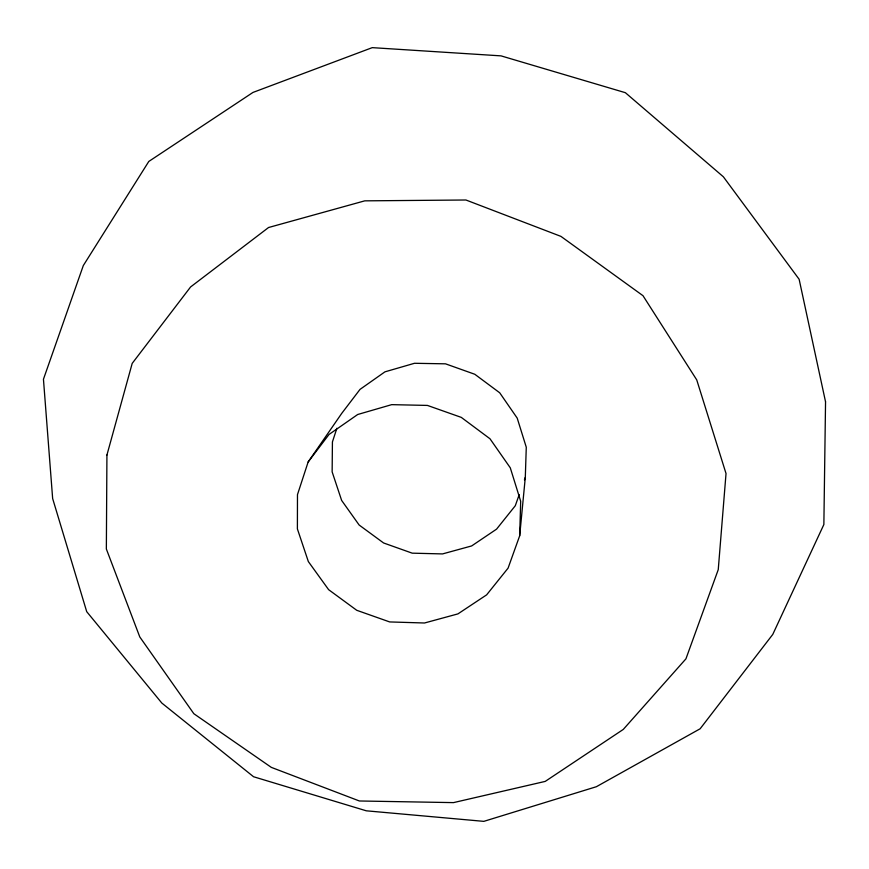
<?xml version="1.0" encoding="UTF-8"?>
<svg xmlns="http://www.w3.org/2000/svg" width="869" height="869" viewBox="0 0 869 869"><rect width="100%" height="100%" fill="white"/><g stroke="black" fill="none" stroke-linecap="round" stroke-linejoin="round"><path stroke-width="1.3" d="M519.673 535.815L520.683 501.239L510.288 467.826L489.986 438.769L461.287 417.381L427.439 405.421L391.702 404.65L357.691 414.502L329.014 434.467L308.137 461.993L297.48 494.613L297.394 528.906L308.343 561.57L328.623 589.671L356.735 610.288L389.67 621.932L424.496 622.997L457.93 613.894L486.618 594.874L508.083 568.13L519.673 535.815L525.3 477.418L526.277 447.231L517.207 418.119L499.708 392.788L474.8 374.267L445.504 363.829L414.491 363.285L384.945 371.845L360.027 389.377L341.734 413.372L308.137 461.993M336.879 428.265L332.425 441.908L332.143 471.878L341.636 500.425L359.147 525.028L383.598 542.973L412.21 553.162L442.517 553.922L471.65 545.938L496.568 529.145L515.295 505.725L519.206 494.646M524.431 479.884L525.3 477.418M106.93 455.008L106.355 549.012L139.79 636.955L193.841 713.71L271.324 767.381L359.386 800.979L453.477 802.619L545.221 781.405L623.29 729.417L685.934 658.843L718.25 569.64L726.028 473.54L696.742 379.905L642.995 295.699L560.929 236.379L465.936 200L364.763 200.848L268.554 227.515L190.593 286.955L132.197 363.394L106.93 455.008M825.55 401.836L823.866 524.518L772.769 634.413L700.142 728.776L596.373 786.717L483.827 821.357L366.305 810.81L253.563 776.745L161.819 703.054L86.715 611.667L52.651 498.567L43.45 379.232L83.315 265.556L148.795 161.449L252.977 92.429L372.258 47.643L501.022 55.866L625.365 92.69L723.366 176.787L799.132 279.264L825.55 401.836"/></g></svg>
